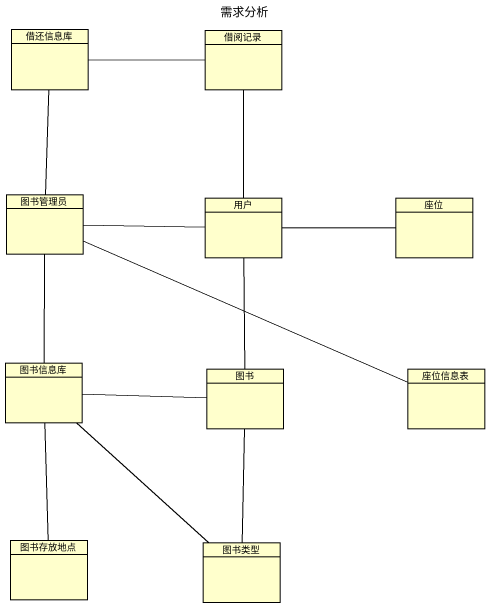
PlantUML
@startuml
title 需求分析
hide circle
hide empty members
class 借还信息库
class 借阅记录
class 图书管理员
class 用户
class 座位
class 图书信息库
class 图书
class 座位信息表
class 图书存放地点
class 图书类型
借阅记录 -left- 借还信息库
图书管理员 -up- 借还信息库
图书管理员 -- 图书信息库
图书管理员 -right- 座位信息表
用户 -up- 借阅记录
用户 -left- 图书管理员
用户 -right- 座位
用户 -- 图书
图书 -left- 图书信息库
图书 -- 图书类型
图书存放地点 -up- 图书信息库
图书类型 -up- 图书信息库
@enduml
